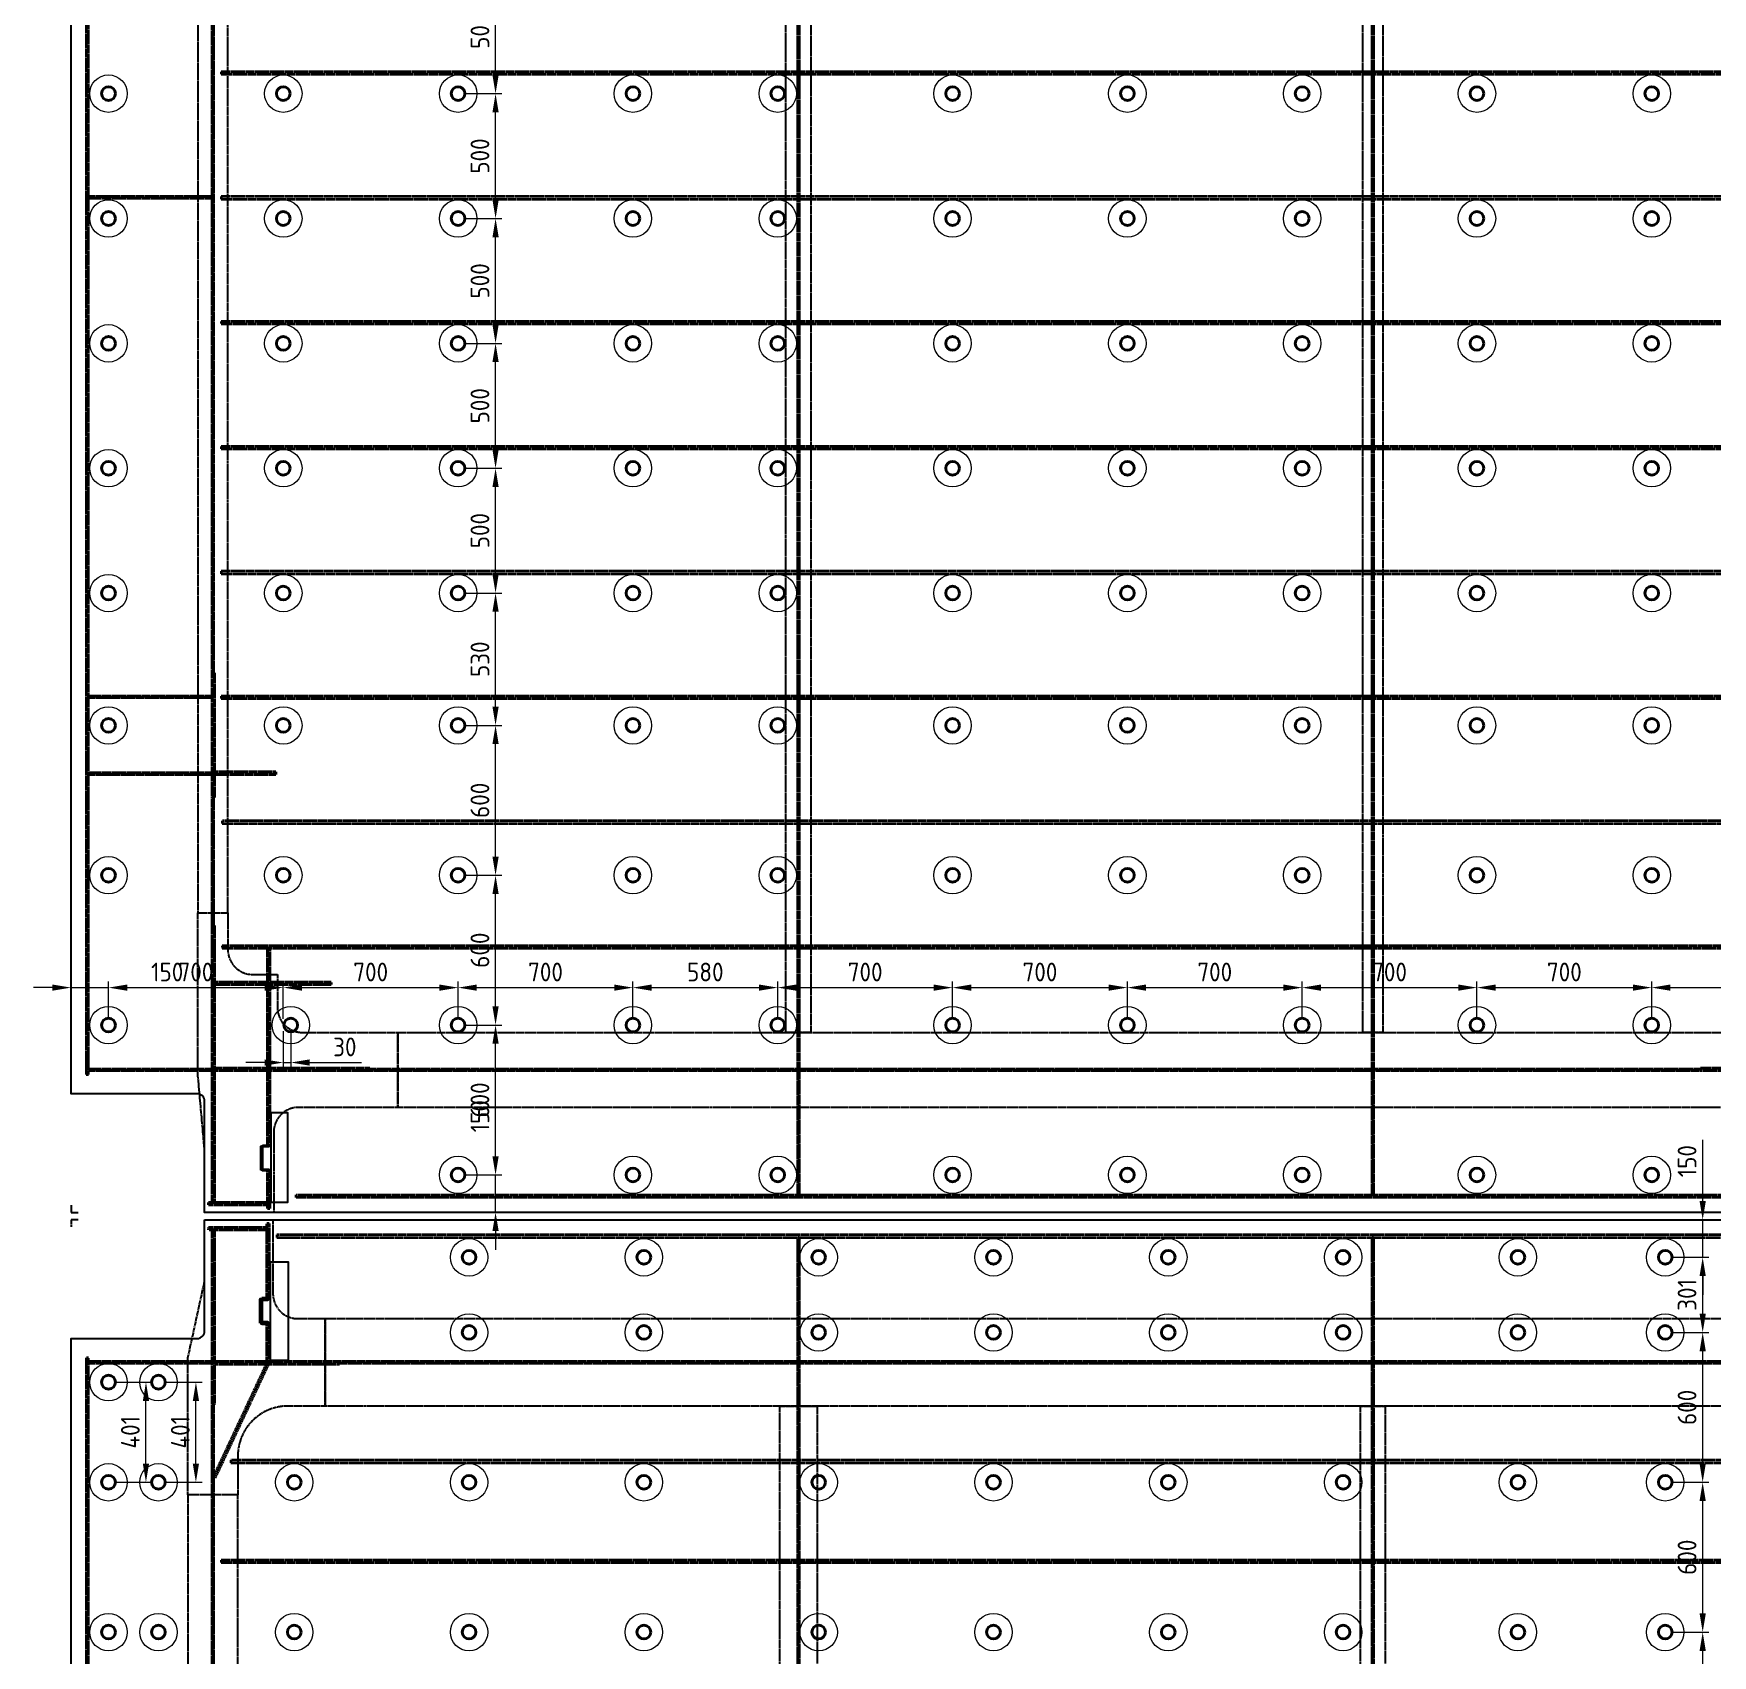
# Model space of a CAD drawing. Header units: millimetres. Extents: x -15442 to 12548, y -1071 to 35649.
# Drawn here: x -15442 to -8719, y 22660 to 29155 of the extents above; entities that cross this region are included whole.
import ezdxf

# ---------------------------------------------------------------- set-up
doc = ezdxf.new("R2010")
doc.units = ezdxf.units.MM
for name, pattern in [('AM_ISO02W050', [7.5, 6, -1.5]), ('AM_ISO08W050', [18, 12, -1.5, 3, -1.5]), ('AM_ISO09W050', [22.5, 12, -1.5, 3, -1.5, 3, -1.5])]:
    doc.linetypes.add(name, pattern=pattern)
for name, color, linetype, lineweight in [('Mechanical-AM_0', 7, 'Continuous', 40), ('Mechanical-AM_11', 3, 'AM_ISO09W050', 25), ('Mechanical-AM_3', 6, 'AM_ISO02W050', 35), ('Mechanical-AM_7', 4, 'AM_ISO08W050', 25), ('Mechanical-AM_9', 253, 'Continuous', 0)]:
    doc.layers.add(name, color=color, linetype=linetype, lineweight=lineweight)
doc.styles.get("Standard").update_dxf_attribs({"font": 'ISOCP.SHX'})
doc.dimstyles.new('AM_ISO', dxfattribs={"dimtxt": 3, "dimasz": 3, "dimexe": 1, "dimexo": 1, "dimgap": 1, "dimtad": 1, "dimdec": 0, "dimdsep": 46, "dimtxsty": 'Standard', "dimcen": 0, "dimclrd": 256, "dimclre": 256, "dimclrt": 2, "dimadec": 0, "dimazin": 2, "dimtp": 0.1, "dimtm": 0.1, "dimtfac": 0.71, "dimtdec": 0, "dimtmove": 0, "dimatfit": 3, "dimfxl": 1, "dimtzin": 0, "dimlwd": -1, "dimlwe": -1, "dimarcsym": 1})

# ---------------------------------------------------------------- blocks, each defined once
blk = doc.blocks.new('cover in closed box DN90xSCH40')
for points in [[(30, 51), (5, 51), (5, 45), (30, 45)], [(36, -48), (36, 48), (30, 48), (30, -48)], [(30, -45), (5, -45), (5, -51), (30, -51)]]:
    blk.add_lwpolyline(points, close=True)
for points in [[(5, 51), (2, 51), (5, 48)], [(30, 48), (30, 51), (33, 48)], [(5, -51), (5, -48), (2, -51)], [(30, -48), (30, -51), (33, -48)]]:
    blk.add_solid(points)
blk = doc.blocks.new('*D1831')
at = {"layer": 'Defpoints', "color": 0, "transparency": 16777216}
for p in [(-15142.1, 25334.2), (-15292.1, 25184.2), (-15142.1, 25184.2)]:
    blk.add_point(p, dxfattribs=at)
at = {"layer": 'Mechanical-AM_9', "transparency": 16777216}
for p, q in [((-15292.1, 25209.2), (-15292.1, 25359.2)), ((-15142.1, 25209.2), (-15142.1, 25359.2)), ((-15367.1, 25334.2), (-15442.1, 25334.2)), ((-15292.1, 25334.2), (-15142.1, 25334.2)), ((-15067.1, 25334.2), (-14822.1, 25334.2))]:
    blk.add_line(p, q, dxfattribs=at)
for points in [[(-15367.1, 25346.7), (-15367.1, 25321.7), (-15292.1, 25334.2)], [(-15067.1, 25346.7), (-15067.1, 25321.7), (-15142.1, 25334.2)]]:
    blk.add_solid(points, dxfattribs=at)
at = {"layer": 'Mechanical-AM_9', "color": 2, "transparency": 16777216, "insert": (-14907.1, 25396.7), "char_height": 75, "attachment_point": 5}
blk.add_mtext('150', dxfattribs=at)
blk = doc.blocks.new('*D1832')
at = {"layer": 'Defpoints', "color": 0, "transparency": 16777216}
for p in [(-14442.1, 25334.2), (-15142.1, 25184.2), (-14442.1, 25184.2)]:
    blk.add_point(p, dxfattribs=at)
at = {"layer": 'Mechanical-AM_9', "transparency": 16777216}
for p, q in [((-15142.1, 25209.2), (-15142.1, 25359.2)), ((-14442.1, 25209.2), (-14442.1, 25359.2)), ((-15067.1, 25334.2), (-14517.1, 25334.2))]:
    blk.add_line(p, q, dxfattribs=at)
for points in [[(-15067.1, 25346.7), (-15067.1, 25321.7), (-15142.1, 25334.2)], [(-14517.1, 25346.7), (-14517.1, 25321.7), (-14442.1, 25334.2)]]:
    blk.add_solid(points, dxfattribs=at)
at = {"layer": 'Mechanical-AM_9', "color": 2, "transparency": 16777216, "insert": (-14792.1, 25396.7), "char_height": 75, "attachment_point": 5}
blk.add_mtext('700', dxfattribs=at)
blk = doc.blocks.new('*D1833')
at = {"layer": 'Defpoints', "color": 0, "transparency": 16777216}
for p in [(-13742.1, 25334.2), (-14442.1, 25184.2), (-13742.1, 25184.2)]:
    blk.add_point(p, dxfattribs=at)
at = {"layer": 'Mechanical-AM_9', "transparency": 16777216}
for p, q in [((-14442.1, 25209.2), (-14442.1, 25359.2)), ((-13742.1, 25209.2), (-13742.1, 25359.2)), ((-14367.1, 25334.2), (-13817.1, 25334.2))]:
    blk.add_line(p, q, dxfattribs=at)
for points in [[(-14367.1, 25346.7), (-14367.1, 25321.7), (-14442.1, 25334.2)], [(-13817.1, 25346.7), (-13817.1, 25321.7), (-13742.1, 25334.2)]]:
    blk.add_solid(points, dxfattribs=at)
at = {"layer": 'Mechanical-AM_9', "color": 2, "transparency": 16777216, "insert": (-14092.1, 25396.7), "char_height": 75, "attachment_point": 5}
blk.add_mtext('700', dxfattribs=at)
blk = doc.blocks.new('*D1834')
at = {"layer": 'Defpoints', "color": 0, "transparency": 16777216}
for p in [(-13042.1, 25334.2), (-13742.1, 25184.2), (-13042.1, 25184.2)]:
    blk.add_point(p, dxfattribs=at)
at = {"layer": 'Mechanical-AM_9', "transparency": 16777216}
for p, q in [((-13742.1, 25209.2), (-13742.1, 25359.2)), ((-13042.1, 25209.2), (-13042.1, 25359.2)), ((-13667.1, 25334.2), (-13117.1, 25334.2))]:
    blk.add_line(p, q, dxfattribs=at)
for points in [[(-13667.1, 25346.7), (-13667.1, 25321.7), (-13742.1, 25334.2)], [(-13117.1, 25346.7), (-13117.1, 25321.7), (-13042.1, 25334.2)]]:
    blk.add_solid(points, dxfattribs=at)
at = {"layer": 'Mechanical-AM_9', "color": 2, "transparency": 16777216, "insert": (-13392.1, 25396.7), "char_height": 75, "attachment_point": 5}
blk.add_mtext('700', dxfattribs=at)
blk = doc.blocks.new('*D1835')
at = {"layer": 'Defpoints', "color": 0, "transparency": 16777216}
for p in [(-12462.1, 25334.2), (-13042.1, 25184.2), (-12462.1, 25184.2)]:
    blk.add_point(p, dxfattribs=at)
at = {"layer": 'Mechanical-AM_9', "transparency": 16777216}
for p, q in [((-13042.1, 25209.2), (-13042.1, 25359.2)), ((-12462.1, 25209.2), (-12462.1, 25359.2)), ((-12967.1, 25334.2), (-12537.1, 25334.2))]:
    blk.add_line(p, q, dxfattribs=at)
for points in [[(-12967.1, 25346.7), (-12967.1, 25321.7), (-13042.1, 25334.2)], [(-12537.1, 25346.7), (-12537.1, 25321.7), (-12462.1, 25334.2)]]:
    blk.add_solid(points, dxfattribs=at)
at = {"layer": 'Mechanical-AM_9', "color": 2, "transparency": 16777216, "insert": (-12752.1, 25396.7), "char_height": 75, "attachment_point": 5}
blk.add_mtext('580', dxfattribs=at)
blk = doc.blocks.new('*D1836')
at = {"layer": 'Defpoints', "color": 0, "transparency": 16777216}
for p in [(-11762.1, 25334.2), (-12462.1, 25184.2), (-11762.1, 25184.2)]:
    blk.add_point(p, dxfattribs=at)
at = {"layer": 'Mechanical-AM_9', "transparency": 16777216}
for p, q in [((-12462.1, 25209.2), (-12462.1, 25359.2)), ((-11762.1, 25209.2), (-11762.1, 25359.2)), ((-12387.1, 25334.2), (-11837.1, 25334.2))]:
    blk.add_line(p, q, dxfattribs=at)
for points in [[(-12387.1, 25346.7), (-12387.1, 25321.7), (-12462.1, 25334.2)], [(-11837.1, 25346.7), (-11837.1, 25321.7), (-11762.1, 25334.2)]]:
    blk.add_solid(points, dxfattribs=at)
at = {"layer": 'Mechanical-AM_9', "color": 2, "transparency": 16777216, "insert": (-12112.1, 25396.7), "char_height": 75, "attachment_point": 5}
blk.add_mtext('700', dxfattribs=at)
blk = doc.blocks.new('*D1837')
at = {"layer": 'Defpoints', "color": 0, "transparency": 16777216}
for p in [(-11062.1, 25334.2), (-11762.1, 25184.2), (-11062.1, 25184.2)]:
    blk.add_point(p, dxfattribs=at)
at = {"layer": 'Mechanical-AM_9', "transparency": 16777216}
for p, q in [((-11762.1, 25209.2), (-11762.1, 25359.2)), ((-11062.1, 25209.2), (-11062.1, 25359.2)), ((-11687.1, 25334.2), (-11137.1, 25334.2))]:
    blk.add_line(p, q, dxfattribs=at)
for points in [[(-11687.1, 25346.7), (-11687.1, 25321.7), (-11762.1, 25334.2)], [(-11137.1, 25346.7), (-11137.1, 25321.7), (-11062.1, 25334.2)]]:
    blk.add_solid(points, dxfattribs=at)
at = {"layer": 'Mechanical-AM_9', "color": 2, "transparency": 16777216, "insert": (-11412.1, 25396.7), "char_height": 75, "attachment_point": 5}
blk.add_mtext('700', dxfattribs=at)
blk = doc.blocks.new('*D1838')
at = {"layer": 'Defpoints', "color": 0, "transparency": 16777216}
for p in [(-10362.1, 25334.2), (-11062.1, 25184.2), (-10362.1, 25184.2)]:
    blk.add_point(p, dxfattribs=at)
at = {"layer": 'Mechanical-AM_9', "transparency": 16777216}
for p, q in [((-11062.1, 25209.2), (-11062.1, 25359.2)), ((-10362.1, 25209.2), (-10362.1, 25359.2)), ((-10987.1, 25334.2), (-10437.1, 25334.2))]:
    blk.add_line(p, q, dxfattribs=at)
for points in [[(-10987.1, 25346.7), (-10987.1, 25321.7), (-11062.1, 25334.2)], [(-10437.1, 25346.7), (-10437.1, 25321.7), (-10362.1, 25334.2)]]:
    blk.add_solid(points, dxfattribs=at)
at = {"layer": 'Mechanical-AM_9', "color": 2, "transparency": 16777216, "insert": (-10712.1, 25396.7), "char_height": 75, "attachment_point": 5}
blk.add_mtext('700', dxfattribs=at)
blk = doc.blocks.new('*D1839')
at = {"layer": 'Defpoints', "color": 0, "transparency": 16777216}
for p in [(-9662.1, 25334.2), (-10362.1, 25184.2), (-9662.1, 25184.2)]:
    blk.add_point(p, dxfattribs=at)
at = {"layer": 'Mechanical-AM_9', "transparency": 16777216}
for p, q in [((-10362.1, 25209.2), (-10362.1, 25359.2)), ((-9662.1, 25209.2), (-9662.1, 25359.2)), ((-10287.1, 25334.2), (-9737.1, 25334.2))]:
    blk.add_line(p, q, dxfattribs=at)
for points in [[(-10287.1, 25346.7), (-10287.1, 25321.7), (-10362.1, 25334.2)], [(-9737.1, 25346.7), (-9737.1, 25321.7), (-9662.1, 25334.2)]]:
    blk.add_solid(points, dxfattribs=at)
at = {"layer": 'Mechanical-AM_9', "color": 2, "transparency": 16777216, "insert": (-10012.1, 25396.7), "char_height": 75, "attachment_point": 5}
blk.add_mtext('700', dxfattribs=at)
blk = doc.blocks.new('*D1840')
at = {"layer": 'Defpoints', "color": 0, "transparency": 16777216}
for p in [(-8962.1, 25334.2), (-9662.1, 25184.2), (-8962.1, 25184.2)]:
    blk.add_point(p, dxfattribs=at)
at = {"layer": 'Mechanical-AM_9', "transparency": 16777216}
for p, q in [((-9662.1, 25209.2), (-9662.1, 25359.2)), ((-8962.1, 25209.2), (-8962.1, 25359.2)), ((-9587.1, 25334.2), (-9037.1, 25334.2))]:
    blk.add_line(p, q, dxfattribs=at)
for points in [[(-9587.1, 25346.7), (-9587.1, 25321.7), (-9662.1, 25334.2)], [(-9037.1, 25346.7), (-9037.1, 25321.7), (-8962.1, 25334.2)]]:
    blk.add_solid(points, dxfattribs=at)
at = {"layer": 'Mechanical-AM_9', "color": 2, "transparency": 16777216, "insert": (-9312.1, 25396.7), "char_height": 75, "attachment_point": 5}
blk.add_mtext('700', dxfattribs=at)
blk = doc.blocks.new('*D1841')
at = {"layer": 'Defpoints', "color": 0, "transparency": 16777216}
for p in [(-8262.1, 25334.2), (-8962.1, 25184.2), (-8262.1, 25184.2)]:
    blk.add_point(p, dxfattribs=at)
at = {"layer": 'Mechanical-AM_9', "transparency": 16777216}
for p, q in [((-8962.1, 25209.2), (-8962.1, 25359.2)), ((-8262.1, 25209.2), (-8262.1, 25359.2)), ((-8887.1, 25334.2), (-8337.1, 25334.2))]:
    blk.add_line(p, q, dxfattribs=at)
for points in [[(-8887.1, 25346.7), (-8887.1, 25321.7), (-8962.1, 25334.2)], [(-8337.1, 25346.7), (-8337.1, 25321.7), (-8262.1, 25334.2)]]:
    blk.add_solid(points, dxfattribs=at)
at = {"layer": 'Mechanical-AM_9', "color": 2, "transparency": 16777216, "insert": (-8612.1, 25396.7), "char_height": 75, "attachment_point": 5}
blk.add_mtext('700', dxfattribs=at)
blk = doc.blocks.new('*D1852')
at = {"layer": 'Defpoints', "color": 0, "transparency": 16777216}
for p in [(-13742.1, 24584.2), (-13592.1, 24584.2), (-13742.1, 24434.2)]:
    blk.add_point(p, dxfattribs=at)
at = {"layer": 'Mechanical-AM_9', "transparency": 16777216}
for p, q in [((-13592.1, 24659.2), (-13592.1, 24904.3)), ((-13717.1, 24584.2), (-13567.1, 24584.2)), ((-13592.1, 24434.2), (-13592.1, 24584.2)), ((-13717.1, 24434.2), (-13567.1, 24434.2)), ((-13592.1, 24359.2), (-13592.1, 24284.2))]:
    blk.add_line(p, q, dxfattribs=at)
for points in [[(-13604.6, 24659.2), (-13579.6, 24659.2), (-13592.1, 24584.2)], [(-13604.6, 24359.2), (-13579.6, 24359.2), (-13592.1, 24434.2)]]:
    blk.add_solid(points, dxfattribs=at)
at = {"layer": 'Mechanical-AM_9', "color": 2, "transparency": 16777216, "insert": (-13654.6, 24819.3), "char_height": 75, "attachment_point": 5, "rotation": 90}
blk.add_mtext('150', dxfattribs=at)
blk = doc.blocks.new('*D1853')
at = {"layer": 'Defpoints', "color": 0, "transparency": 16777216}
for p in [(-13742.1, 25184.2), (-13592.1, 25184.2), (-13742.1, 24584.2)]:
    blk.add_point(p, dxfattribs=at)
at = {"layer": 'Mechanical-AM_9', "transparency": 16777216}
for p, q in [((-13717.1, 25184.2), (-13567.1, 25184.2)), ((-13592.1, 24659.2), (-13592.1, 25109.2)), ((-13717.1, 24584.2), (-13567.1, 24584.2))]:
    blk.add_line(p, q, dxfattribs=at)
for points in [[(-13604.6, 25109.2), (-13579.6, 25109.2), (-13592.1, 25184.2)], [(-13604.6, 24659.2), (-13579.6, 24659.2), (-13592.1, 24584.2)]]:
    blk.add_solid(points, dxfattribs=at)
at = {"layer": 'Mechanical-AM_9', "color": 2, "transparency": 16777216, "insert": (-13654.6, 24884.2), "char_height": 75, "attachment_point": 5, "rotation": 90}
blk.add_mtext('600', dxfattribs=at)
blk = doc.blocks.new('*D1854')
at = {"layer": 'Defpoints', "color": 0, "transparency": 16777216}
for p in [(-13742.1, 25784.2), (-13592.1, 25784.2), (-13742.1, 25184.2)]:
    blk.add_point(p, dxfattribs=at)
at = {"layer": 'Mechanical-AM_9', "transparency": 16777216}
for p, q in [((-13717.1, 25784.2), (-13567.1, 25784.2)), ((-13592.1, 25259.2), (-13592.1, 25709.2)), ((-13717.1, 25184.2), (-13567.1, 25184.2))]:
    blk.add_line(p, q, dxfattribs=at)
for points in [[(-13604.6, 25709.2), (-13579.6, 25709.2), (-13592.1, 25784.2)], [(-13604.6, 25259.2), (-13579.6, 25259.2), (-13592.1, 25184.2)]]:
    blk.add_solid(points, dxfattribs=at)
at = {"layer": 'Mechanical-AM_9', "color": 2, "transparency": 16777216, "insert": (-13654.6, 25484.2), "char_height": 75, "attachment_point": 5, "rotation": 90}
blk.add_mtext('600', dxfattribs=at)
blk = doc.blocks.new('*D1855')
at = {"layer": 'Defpoints', "color": 0, "transparency": 16777216}
for p in [(-13742.1, 26384.2), (-13592.1, 26384.2), (-13742.1, 25784.2)]:
    blk.add_point(p, dxfattribs=at)
at = {"layer": 'Mechanical-AM_9', "transparency": 16777216}
for p, q in [((-13717.1, 26384.2), (-13567.1, 26384.2)), ((-13592.1, 25859.2), (-13592.1, 26309.2)), ((-13717.1, 25784.2), (-13567.1, 25784.2))]:
    blk.add_line(p, q, dxfattribs=at)
for points in [[(-13604.6, 26309.2), (-13579.6, 26309.2), (-13592.1, 26384.2)], [(-13604.6, 25859.2), (-13579.6, 25859.2), (-13592.1, 25784.2)]]:
    blk.add_solid(points, dxfattribs=at)
at = {"layer": 'Mechanical-AM_9', "color": 2, "transparency": 16777216, "insert": (-13654.6, 26084.2), "char_height": 75, "attachment_point": 5, "rotation": 90}
blk.add_mtext('600', dxfattribs=at)
blk = doc.blocks.new('*D1856')
at = {"layer": 'Defpoints', "color": 0, "transparency": 16777216}
for p in [(-13742.1, 26914.2), (-13592.1, 26914.2), (-13742.1, 26384.2)]:
    blk.add_point(p, dxfattribs=at)
at = {"layer": 'Mechanical-AM_9', "transparency": 16777216}
for p, q in [((-13717.1, 26914.2), (-13567.1, 26914.2)), ((-13592.1, 26459.2), (-13592.1, 26839.2)), ((-13717.1, 26384.2), (-13567.1, 26384.2))]:
    blk.add_line(p, q, dxfattribs=at)
for points in [[(-13604.6, 26839.2), (-13579.6, 26839.2), (-13592.1, 26914.2)], [(-13604.6, 26459.2), (-13579.6, 26459.2), (-13592.1, 26384.2)]]:
    blk.add_solid(points, dxfattribs=at)
at = {"layer": 'Mechanical-AM_9', "color": 2, "transparency": 16777216, "insert": (-13654.6, 26649.2), "char_height": 75, "attachment_point": 5, "rotation": 90}
blk.add_mtext('530', dxfattribs=at)
blk = doc.blocks.new('*D1857')
at = {"layer": 'Defpoints', "color": 0, "transparency": 16777216}
for p in [(-13742.1, 27414.2), (-13592.1, 27414.2), (-13742.1, 26914.2)]:
    blk.add_point(p, dxfattribs=at)
at = {"layer": 'Mechanical-AM_9', "transparency": 16777216}
for p, q in [((-13717.1, 27414.2), (-13567.1, 27414.2)), ((-13592.1, 26989.2), (-13592.1, 27339.2)), ((-13717.1, 26914.2), (-13567.1, 26914.2))]:
    blk.add_line(p, q, dxfattribs=at)
for points in [[(-13604.6, 27339.2), (-13579.6, 27339.2), (-13592.1, 27414.2)], [(-13604.6, 26989.2), (-13579.6, 26989.2), (-13592.1, 26914.2)]]:
    blk.add_solid(points, dxfattribs=at)
at = {"layer": 'Mechanical-AM_9', "color": 2, "transparency": 16777216, "insert": (-13654.6, 27164.2), "char_height": 75, "attachment_point": 5, "rotation": 90}
blk.add_mtext('500', dxfattribs=at)
blk = doc.blocks.new('*D1858')
at = {"layer": 'Defpoints', "color": 0, "transparency": 16777216}
for p in [(-13742.1, 27914.2), (-13592.1, 27914.2), (-13742.1, 27414.2)]:
    blk.add_point(p, dxfattribs=at)
at = {"layer": 'Mechanical-AM_9', "transparency": 16777216}
for p, q in [((-13717.1, 27914.2), (-13567.1, 27914.2)), ((-13592.1, 27489.2), (-13592.1, 27839.2)), ((-13717.1, 27414.2), (-13567.1, 27414.2))]:
    blk.add_line(p, q, dxfattribs=at)
for points in [[(-13604.6, 27839.2), (-13579.6, 27839.2), (-13592.1, 27914.2)], [(-13604.6, 27489.2), (-13579.6, 27489.2), (-13592.1, 27414.2)]]:
    blk.add_solid(points, dxfattribs=at)
at = {"layer": 'Mechanical-AM_9', "color": 2, "transparency": 16777216, "insert": (-13654.6, 27664.2), "char_height": 75, "attachment_point": 5, "rotation": 90}
blk.add_mtext('500', dxfattribs=at)
blk = doc.blocks.new('*D1859')
at = {"layer": 'Defpoints', "color": 0, "transparency": 16777216}
for p in [(-13742.1, 28414.2), (-13592.1, 28414.2), (-13742.1, 27914.2)]:
    blk.add_point(p, dxfattribs=at)
at = {"layer": 'Mechanical-AM_9', "transparency": 16777216}
for p, q in [((-13717.1, 28414.2), (-13567.1, 28414.2)), ((-13592.1, 27989.2), (-13592.1, 28339.2)), ((-13717.1, 27914.2), (-13567.1, 27914.2))]:
    blk.add_line(p, q, dxfattribs=at)
for points in [[(-13604.6, 28339.2), (-13579.6, 28339.2), (-13592.1, 28414.2)], [(-13604.6, 27989.2), (-13579.6, 27989.2), (-13592.1, 27914.2)]]:
    blk.add_solid(points, dxfattribs=at)
at = {"layer": 'Mechanical-AM_9', "color": 2, "transparency": 16777216, "insert": (-13654.6, 28164.2), "char_height": 75, "attachment_point": 5, "rotation": 90}
blk.add_mtext('500', dxfattribs=at)
blk = doc.blocks.new('*D1860')
at = {"layer": 'Defpoints', "color": 0, "transparency": 16777216}
for p in [(-13742.1, 28914.2), (-13592.1, 28914.2), (-13742.1, 28414.2)]:
    blk.add_point(p, dxfattribs=at)
at = {"layer": 'Mechanical-AM_9', "transparency": 16777216}
for p, q in [((-13717.1, 28914.2), (-13567.1, 28914.2)), ((-13592.1, 28489.2), (-13592.1, 28839.2)), ((-13717.1, 28414.2), (-13567.1, 28414.2))]:
    blk.add_line(p, q, dxfattribs=at)
for points in [[(-13604.6, 28839.2), (-13579.6, 28839.2), (-13592.1, 28914.2)], [(-13604.6, 28489.2), (-13579.6, 28489.2), (-13592.1, 28414.2)]]:
    blk.add_solid(points, dxfattribs=at)
at = {"layer": 'Mechanical-AM_9', "color": 2, "transparency": 16777216, "insert": (-13654.6, 28664.2), "char_height": 75, "attachment_point": 5, "rotation": 90}
blk.add_mtext('500', dxfattribs=at)
blk = doc.blocks.new('*D1861')
at = {"layer": 'Defpoints', "color": 0, "transparency": 16777216}
for p in [(-13742.1, 29414.2), (-13592.1, 29414.2), (-13742.1, 28914.2)]:
    blk.add_point(p, dxfattribs=at)
at = {"layer": 'Mechanical-AM_9', "transparency": 16777216}
for p, q in [((-13717.1, 29414.2), (-13567.1, 29414.2)), ((-13592.1, 28989.2), (-13592.1, 29339.2)), ((-13717.1, 28914.2), (-13567.1, 28914.2))]:
    blk.add_line(p, q, dxfattribs=at)
for points in [[(-13604.6, 29339.2), (-13579.6, 29339.2), (-13592.1, 29414.2)], [(-13604.6, 28989.2), (-13579.6, 28989.2), (-13592.1, 28914.2)]]:
    blk.add_solid(points, dxfattribs=at)
at = {"layer": 'Mechanical-AM_9', "color": 2, "transparency": 16777216, "insert": (-13654.6, 29164.2), "char_height": 75, "attachment_point": 5, "rotation": 90}
blk.add_mtext('500', dxfattribs=at)
blk = doc.blocks.new('*D1892')
at = {"layer": 'Defpoints', "color": 0, "transparency": 16777216}
for p in [(-14442.1, 25184.2), (-14412.1, 25184.2), (-14412.1, 25034.2)]:
    blk.add_point(p, dxfattribs=at)
at = {"layer": 'Mechanical-AM_9', "transparency": 16777216}
for p, q in [((-14442.1, 25159.2), (-14442.1, 25009.2)), ((-14412.1, 25159.2), (-14412.1, 25009.2)), ((-14517.1, 25034.2), (-14592.1, 25034.2)), ((-14442.1, 25034.2), (-14412.1, 25034.2)), ((-14337.1, 25034.2), (-14129.6, 25034.2))]:
    blk.add_line(p, q, dxfattribs=at)
for points in [[(-14517.1, 25046.7), (-14517.1, 25021.7), (-14442.1, 25034.2)], [(-14337.1, 25046.7), (-14337.1, 25021.7), (-14412.1, 25034.2)]]:
    blk.add_solid(points, dxfattribs=at)
at = {"layer": 'Mechanical-AM_9', "color": 2, "transparency": 16777216, "insert": (-14195.8, 25096.7), "char_height": 75, "attachment_point": 5}
blk.add_mtext('30', dxfattribs=at)
blk = doc.blocks.new('*D1940')
at = {"layer": 'Defpoints', "color": 0, "transparency": 16777216}
for p in [(-8908.2, 22753.3), (-8758.2, 22753.3), (-8908.2, 22153.3)]:
    blk.add_point(p, dxfattribs=at)
at = {"layer": 'Mechanical-AM_9', "transparency": 16777216}
for p, q in [((-8883.2, 22753.3), (-8733.2, 22753.3)), ((-8758.2, 22228.3), (-8758.2, 22678.3)), ((-8883.2, 22153.3), (-8733.2, 22153.3))]:
    blk.add_line(p, q, dxfattribs=at)
for points in [[(-8770.7, 22678.3), (-8745.7, 22678.3), (-8758.2, 22753.3)], [(-8770.7, 22228.3), (-8745.7, 22228.3), (-8758.2, 22153.3)]]:
    blk.add_solid(points, dxfattribs=at)
at = {"layer": 'Mechanical-AM_9', "color": 2, "transparency": 16777216, "insert": (-8820.7, 22453.3), "char_height": 75, "attachment_point": 5, "rotation": 90}
blk.add_mtext('600', dxfattribs=at)
blk = doc.blocks.new('*D1941')
at = {"layer": 'Defpoints', "color": 0, "transparency": 16777216}
for p in [(-8908.2, 23353.3), (-8758.2, 23353.3), (-8908.2, 22753.3)]:
    blk.add_point(p, dxfattribs=at)
at = {"layer": 'Mechanical-AM_9', "transparency": 16777216}
for p, q in [((-8883.2, 23353.3), (-8733.2, 23353.3)), ((-8758.2, 22828.3), (-8758.2, 23278.3)), ((-8883.2, 22753.3), (-8733.2, 22753.3))]:
    blk.add_line(p, q, dxfattribs=at)
for points in [[(-8770.7, 23278.3), (-8745.7, 23278.3), (-8758.2, 23353.3)], [(-8770.7, 22828.3), (-8745.7, 22828.3), (-8758.2, 22753.3)]]:
    blk.add_solid(points, dxfattribs=at)
at = {"layer": 'Mechanical-AM_9', "color": 2, "transparency": 16777216, "insert": (-8820.7, 23053.3), "char_height": 75, "attachment_point": 5, "rotation": 90}
blk.add_mtext('600', dxfattribs=at)
blk = doc.blocks.new('*D1942')
at = {"layer": 'Defpoints', "color": 0, "transparency": 16777216}
for p in [(-8908.2, 23953.3), (-8758.2, 23953.3), (-8908.2, 23353.3)]:
    blk.add_point(p, dxfattribs=at)
at = {"layer": 'Mechanical-AM_9', "transparency": 16777216}
for p, q in [((-8883.2, 23953.3), (-8733.2, 23953.3)), ((-8758.2, 23428.3), (-8758.2, 23878.3)), ((-8883.2, 23353.3), (-8733.2, 23353.3))]:
    blk.add_line(p, q, dxfattribs=at)
for points in [[(-8770.7, 23878.3), (-8745.7, 23878.3), (-8758.2, 23953.3)], [(-8770.7, 23428.3), (-8745.7, 23428.3), (-8758.2, 23353.3)]]:
    blk.add_solid(points, dxfattribs=at)
at = {"layer": 'Mechanical-AM_9', "color": 2, "transparency": 16777216, "insert": (-8820.7, 23653.3), "char_height": 75, "attachment_point": 5, "rotation": 90}
blk.add_mtext('600', dxfattribs=at)
blk = doc.blocks.new('*D1943')
at = {"layer": 'Defpoints', "color": 0, "transparency": 16777216}
for p in [(-8908.2, 24254.2), (-8758.2, 24254.2), (-8908.2, 23953.3)]:
    blk.add_point(p, dxfattribs=at)
at = {"layer": 'Mechanical-AM_9', "transparency": 16777216}
for p, q in [((-8883.2, 24254.2), (-8733.2, 24254.2)), ((-8758.2, 24028.3), (-8758.2, 24179.2)), ((-8883.2, 23953.3), (-8733.2, 23953.3))]:
    blk.add_line(p, q, dxfattribs=at)
for points in [[(-8770.7, 24179.2), (-8745.7, 24179.2), (-8758.2, 24254.2)], [(-8770.7, 24028.3), (-8745.7, 24028.3), (-8758.2, 23953.3)]]:
    blk.add_solid(points, dxfattribs=at)
at = {"layer": 'Mechanical-AM_9', "color": 2, "transparency": 16777216, "insert": (-8820.7, 24103.8), "char_height": 75, "attachment_point": 5, "rotation": 90}
blk.add_mtext('301', dxfattribs=at)
blk = doc.blocks.new('*D1944')
at = {"layer": 'Defpoints', "color": 0, "transparency": 16777216}
for p in [(-8908.2, 24404.2), (-8758.2, 24404.2), (-8908.2, 24254.2)]:
    blk.add_point(p, dxfattribs=at)
at = {"layer": 'Mechanical-AM_9', "transparency": 16777216}
for p, q in [((-8758.2, 24479.2), (-8758.2, 24724.3)), ((-8883.2, 24404.2), (-8733.2, 24404.2)), ((-8758.2, 24254.2), (-8758.2, 24404.2)), ((-8883.2, 24254.2), (-8733.2, 24254.2)), ((-8758.2, 24179.2), (-8758.2, 24104.2))]:
    blk.add_line(p, q, dxfattribs=at)
for points in [[(-8770.7, 24479.2), (-8745.7, 24479.2), (-8758.2, 24404.2)], [(-8770.7, 24179.2), (-8745.7, 24179.2), (-8758.2, 24254.2)]]:
    blk.add_solid(points, dxfattribs=at)
at = {"layer": 'Mechanical-AM_9', "color": 2, "transparency": 16777216, "insert": (-8820.7, 24639.3), "char_height": 75, "attachment_point": 5, "rotation": 90}
blk.add_mtext('150', dxfattribs=at)
blk = doc.blocks.new('*D1950')
at = {"layer": 'Defpoints', "color": 0, "transparency": 16777216}
for p in [(-15142.1, 23754.2), (-14992.1, 23754.2), (-15142.1, 23353.3)]:
    blk.add_point(p, dxfattribs=at)
at = {"layer": 'Mechanical-AM_9', "transparency": 16777216}
for p, q in [((-15117.1, 23754.2), (-14967.1, 23754.2)), ((-14992.1, 23428.3), (-14992.1, 23679.2)), ((-15117.1, 23353.3), (-14967.1, 23353.3))]:
    blk.add_line(p, q, dxfattribs=at)
for points in [[(-15004.6, 23679.2), (-14979.6, 23679.2), (-14992.1, 23754.2)], [(-15004.6, 23428.3), (-14979.6, 23428.3), (-14992.1, 23353.3)]]:
    blk.add_solid(points, dxfattribs=at)
at = {"layer": 'Mechanical-AM_9', "color": 2, "transparency": 16777216, "insert": (-15054.6, 23553.8), "char_height": 75, "attachment_point": 5, "rotation": 90}
blk.add_mtext('401', dxfattribs=at)
blk = doc.blocks.new('*D1952')
at = {"layer": 'Defpoints', "color": 0, "transparency": 16777216}
for p in [(-14942.1, 23754.2), (-14792.1, 23754.2), (-14942.1, 23353.3)]:
    blk.add_point(p, dxfattribs=at)
at = {"layer": 'Mechanical-AM_9', "transparency": 16777216}
for p, q in [((-14917.1, 23754.2), (-14767.1, 23754.2)), ((-14792.1, 23428.3), (-14792.1, 23679.2)), ((-14917.1, 23353.3), (-14767.1, 23353.3))]:
    blk.add_line(p, q, dxfattribs=at)
for points in [[(-14804.6, 23679.2), (-14779.6, 23679.2), (-14792.1, 23754.2)], [(-14804.6, 23428.3), (-14779.6, 23428.3), (-14792.1, 23353.3)]]:
    blk.add_solid(points, dxfattribs=at)
at = {"layer": 'Mechanical-AM_9', "color": 2, "transparency": 16777216, "insert": (-14854.6, 23553.8), "char_height": 75, "attachment_point": 5, "rotation": 90}
blk.add_mtext('401', dxfattribs=at)
blk = doc.blocks.new('PNL_01_2_1_L.H_3', base_point=(-15292.1, 24434.2))
for centre in [(-15142.1, 28914.2), (-14442.1, 28914.2), (-13742.1, 28914.2), (-13042.1, 28914.2), (-12462.1, 28914.2), (-11762.1, 28914.2), (-11062.1, 28914.2), (-10362.1, 28914.2), (-9662.1, 28914.2), (-8962.1, 28914.2), (-15142.1, 28414.2), (-14442.1, 28414.2), (-13742.1, 28414.2), (-13042.1, 28414.2), (-12462.1, 28414.2), (-11762.1, 28414.2), (-11062.1, 28414.2), (-10362.1, 28414.2), (-9662.1, 28414.2), (-8962.1, 28414.2), (-15142.1, 27914.2), (-14442.1, 27914.2), (-13742.1, 27914.2), (-13042.1, 27914.2), (-12462.1, 27914.2), (-11762.1, 27914.2), (-11062.1, 27914.2), (-10362.1, 27914.2), (-9662.1, 27914.2), (-8962.1, 27914.2), (-15142.1, 27414.2), (-14442.1, 27414.2), (-13742.1, 27414.2), (-13042.1, 27414.2), (-12462.1, 27414.2), (-11762.1, 27414.2), (-11062.1, 27414.2), (-10362.1, 27414.2), (-9662.1, 27414.2), (-8962.1, 27414.2), (-15142.1, 26914.2), (-14442.1, 26914.2), (-13742.1, 26914.2), (-13042.1, 26914.2), (-12462.1, 26914.2), (-11762.1, 26914.2), (-11062.1, 26914.2), (-10362.1, 26914.2), (-9662.1, 26914.2), (-8962.1, 26914.2), (-15142.1, 26384.2), (-14442.1, 26384.2), (-13742.1, 26384.2), (-13042.1, 26384.2), (-12462.1, 26384.2), (-11762.1, 26384.2), (-11062.1, 26384.2), (-10362.1, 26384.2), (-9662.1, 26384.2), (-8962.1, 26384.2), (-15142.1, 25784.2), (-14442.1, 25784.2), (-13742.1, 25784.2), (-13042.1, 25784.2), (-12462.1, 25784.2), (-11762.1, 25784.2), (-11062.1, 25784.2), (-10362.1, 25784.2), (-9662.1, 25784.2), (-8962.1, 25784.2), (-15142.1, 25184.2), (-14412.1, 25184.2), (-13742.1, 25184.2), (-13042.1, 25184.2), (-12462.1, 25184.2), (-11762.1, 25184.2), (-11062.1, 25184.2), (-10362.1, 25184.2), (-9662.1, 25184.2), (-8962.1, 25184.2), (-13742.1, 24584.2), (-13042.1, 24584.2), (-12462.1, 24584.2), (-11762.1, 24584.2), (-11062.1, 24584.2), (-10362.1, 24584.2), (-9662.1, 24584.2), (-8962.1, 24584.2)]:
    blk.add_circle(centre, 27.5)
at = {"layer": 'Mechanical-AM_9'}
for centre in [(-15142.1, 28914.2), (-14442.1, 28914.2), (-13742.1, 28914.2), (-13042.1, 28914.2), (-12462.1, 28914.2), (-11762.1, 28914.2), (-11062.1, 28914.2), (-10362.1, 28914.2), (-9662.1, 28914.2), (-8962.1, 28914.2), (-15142.1, 28414.2), (-14442.1, 28414.2), (-13742.1, 28414.2), (-13042.1, 28414.2), (-12462.1, 28414.2), (-11762.1, 28414.2), (-11062.1, 28414.2), (-10362.1, 28414.2), (-9662.1, 28414.2), (-8962.1, 28414.2), (-15142.1, 27914.2), (-14442.1, 27914.2), (-13742.1, 27914.2), (-13042.1, 27914.2), (-12462.1, 27914.2), (-11762.1, 27914.2), (-11062.1, 27914.2), (-10362.1, 27914.2), (-9662.1, 27914.2), (-8962.1, 27914.2), (-15142.1, 27414.2), (-14442.1, 27414.2), (-13742.1, 27414.2), (-13042.1, 27414.2), (-12462.1, 27414.2), (-11762.1, 27414.2), (-11062.1, 27414.2), (-10362.1, 27414.2), (-9662.1, 27414.2), (-8962.1, 27414.2), (-15142.1, 26914.2), (-14442.1, 26914.2), (-13742.1, 26914.2), (-13042.1, 26914.2), (-12462.1, 26914.2), (-11762.1, 26914.2), (-11062.1, 26914.2), (-10362.1, 26914.2), (-9662.1, 26914.2), (-8962.1, 26914.2), (-15142.1, 26384.2), (-14442.1, 26384.2), (-13742.1, 26384.2), (-13042.1, 26384.2), (-12462.1, 26384.2), (-11762.1, 26384.2), (-11062.1, 26384.2), (-10362.1, 26384.2), (-9662.1, 26384.2), (-8962.1, 26384.2), (-15142.1, 25784.2), (-14442.1, 25784.2), (-13742.1, 25784.2), (-13042.1, 25784.2), (-12462.1, 25784.2), (-11762.1, 25784.2), (-11062.1, 25784.2), (-10362.1, 25784.2), (-9662.1, 25784.2), (-8962.1, 25784.2), (-15142.1, 25184.2), (-14412.1, 25184.2), (-13742.1, 25184.2), (-13042.1, 25184.2), (-12462.1, 25184.2), (-11762.1, 25184.2), (-11062.1, 25184.2), (-10362.1, 25184.2), (-9662.1, 25184.2), (-8962.1, 25184.2), (-13742.1, 24584.2), (-13042.1, 24584.2), (-12462.1, 24584.2), (-11762.1, 24584.2), (-11062.1, 24584.2), (-10362.1, 24584.2), (-9662.1, 24584.2), (-8962.1, 24584.2)]:
    blk.add_circle(centre, 75, dxfattribs=at)
for p1, p2, distance, picture, middle in [((-13742.1, 28914.2), (-13742.1, 29414.2), -150, '*D1861', (-13654.6, 29164.2)), ((-13742.1, 28414.2), (-13742.1, 28914.2), -150, '*D1860', (-13654.6, 28664.2)), ((-13742.1, 27914.2), (-13742.1, 28414.2), -150, '*D1859', (-13654.6, 28164.2)), ((-13742.1, 27414.2), (-13742.1, 27914.2), -150, '*D1858', (-13654.6, 27664.2)), ((-13742.1, 26914.2), (-13742.1, 27414.2), -150, '*D1857', (-13654.6, 27164.2)), ((-13742.1, 26384.2), (-13742.1, 26914.2), -150, '*D1856', (-13654.6, 26649.2)), ((-13742.1, 25784.2), (-13742.1, 26384.2), -150, '*D1855', (-13654.6, 26084.2)), ((-13742.1, 25184.2), (-13742.1, 25784.2), -150, '*D1854', (-13654.6, 25484.2)), ((-15292.1, 25184.2), (-15142.1, 25184.2), 150, '*D1831', (-14907.1, 25396.7)), ((-15142.1, 25184.2), (-14442.1, 25184.2), 150, '*D1832', (-14792.1, 25396.7)), ((-14442.1, 25184.2), (-13742.1, 25184.2), 150, '*D1833', (-14092.1, 25396.7)), ((-13742.1, 25184.2), (-13042.1, 25184.2), 150, '*D1834', (-13392.1, 25396.7)), ((-13042.1, 25184.2), (-12462.1, 25184.2), 150, '*D1835', (-12752.1, 25396.7)), ((-12462.1, 25184.2), (-11762.1, 25184.2), 150, '*D1836', (-12112.1, 25396.7)), ((-11762.1, 25184.2), (-11062.1, 25184.2), 150, '*D1837', (-11412.1, 25396.7)), ((-11062.1, 25184.2), (-10362.1, 25184.2), 150, '*D1838', (-10712.1, 25396.7)), ((-10362.1, 25184.2), (-9662.1, 25184.2), 150, '*D1839', (-10012.1, 25396.7)), ((-9662.1, 25184.2), (-8962.1, 25184.2), 150, '*D1840', (-9312.1, 25396.7)), ((-8962.1, 25184.2), (-8262.1, 25184.2), 150, '*D1841', (-8612.1, 25396.7)), ((-14442.1, 25184.2), (-14412.1, 25184.2), -150, '*D1892', (-14195.8, 25096.7)), ((-13742.1, 24584.2), (-13742.1, 25184.2), -150, '*D1853', (-13654.6, 24884.2)), ((-13742.1, 24434.2), (-13742.1, 24584.2), -150, '*D1852', (-13654.6, 24819.3))]:
    dim = blk.add_aligned_dim(p1=p1, p2=p2, distance=distance, dimstyle='AM_ISO', override={"dimscale": 25}, dxfattribs=at)
    dim.commit()
    dim.dimension.update_dxf_attribs({"geometry": picture, "text_midpoint": middle})
blk = doc.blocks.new('PNL_01_2_2_L.H_3', base_point=(-15292.1, 10174.2))
for centre in [(-13698.2, 24254.2), (-12998.2, 24254.2), (-12298.2, 24254.2), (-11598.2, 24254.2), (-10898.2, 24254.2), (-10198.2, 24254.2), (-9498.2, 24254.2), (-8908.2, 24254.2), (-13698.2, 23953.3), (-12998.2, 23953.3), (-12298.2, 23953.3), (-11598.2, 23953.3), (-10898.2, 23953.3), (-10198.2, 23953.3), (-9498.2, 23953.3), (-8908.2, 23953.3), (-14398.2, 23353.3), (-13698.2, 23353.3), (-12998.2, 23353.3), (-12298.2, 23353.3), (-11598.2, 23353.3), (-10898.2, 23353.3), (-10198.2, 23353.3), (-9498.2, 23353.3), (-8908.2, 23353.3), (-15142.1, 22753.3), (-14942.1, 22753.3), (-14398.2, 22753.3), (-13698.2, 22753.3), (-12998.2, 22753.3), (-12298.2, 22753.3), (-11598.2, 22753.3), (-10898.2, 22753.3), (-10198.2, 22753.3), (-9498.2, 22753.3), (-8908.2, 22753.3)]:
    blk.add_circle(centre, 27.5)
at = {"color": 4}
for centre in [(-15142.1, 23754.2), (-14942.1, 23754.2), (-15142.1, 23353.3), (-14942.1, 23353.3)]:
    blk.add_circle(centre, 27.5, dxfattribs=at)
at = {"layer": 'Mechanical-AM_9'}
for centre in [(-13698.2, 24254.2), (-12998.2, 24254.2), (-12298.2, 24254.2), (-11598.2, 24254.2), (-10898.2, 24254.2), (-10198.2, 24254.2), (-9498.2, 24254.2), (-8908.2, 24254.2), (-13698.2, 23953.3), (-12998.2, 23953.3), (-12298.2, 23953.3), (-11598.2, 23953.3), (-10898.2, 23953.3), (-10198.2, 23953.3), (-9498.2, 23953.3), (-8908.2, 23953.3), (-15142.1, 23754.2), (-14942.1, 23754.2), (-15142.1, 23353.3), (-14942.1, 23353.3), (-14398.2, 23353.3), (-13698.2, 23353.3), (-12998.2, 23353.3), (-12298.2, 23353.3), (-11598.2, 23353.3), (-10898.2, 23353.3), (-10198.2, 23353.3), (-9498.2, 23353.3), (-8908.2, 23353.3), (-15142.1, 22753.3), (-14942.1, 22753.3), (-14398.2, 22753.3), (-13698.2, 22753.3), (-12998.2, 22753.3), (-12298.2, 22753.3), (-11598.2, 22753.3), (-10898.2, 22753.3), (-10198.2, 22753.3), (-9498.2, 22753.3), (-8908.2, 22753.3)]:
    blk.add_circle(centre, 75, dxfattribs=at)
for p1, p2, picture, middle in [((-8908.2, 24254.2), (-8908.2, 24404.2), '*D1944', (-8820.7, 24639.3)), ((-8908.2, 23953.3), (-8908.2, 24254.2), '*D1943', (-8820.7, 24103.8)), ((-8908.2, 23353.3), (-8908.2, 23953.3), '*D1942', (-8820.7, 23653.3)), ((-15142.1, 23353.3), (-15142.1, 23754.2), '*D1950', (-15054.6, 23553.8)), ((-14942.1, 23353.3), (-14942.1, 23754.2), '*D1952', (-14854.6, 23553.8)), ((-8908.2, 22753.3), (-8908.2, 23353.3), '*D1941', (-8820.7, 23053.3)), ((-8908.2, 22153.3), (-8908.2, 22753.3), '*D1940', (-8820.7, 22453.3))]:
    dim = blk.add_aligned_dim(p1=p1, p2=p2, distance=-150, dimstyle='AM_ISO', override={"dimscale": 25}, dxfattribs=at)
    dim.commit()
    dim.dimension.update_dxf_attribs({"geometry": picture, "text_midpoint": middle})

msp = doc.modelspace()

# ---------------------------------------------------------------- linework, layer by layer
msp.add_lwpolyline([(-3107.1, 24434.2), (-14757.1, 24434.2), (-14757.1, 24879.2, 0.414214), (-14787.1, 24909.2), (-15292.1, 24909.2), (-15292.1, 35379.2), (-14918.1, 35379.2, 0.414214), (-14888.1, 35409.2), (-14888.1, 35649.2), (-14631.1, 35649.2, -0.414214), (-14561.1, 35579.2), (-14561.1, 35460.2, 0.414214), (-14531.1, 35430.2), (-12729.1, 35430.2), (-12569.1, 35379.2), (-11928.1, 35379.2), (-11863.1, 35395.2), (-9163.1, 35395.2), (-9098.1, 35379.2), (-8457.1, 35379.2)], format="xyb")
for points in [[(-14490.6, 24834.2), (-14425.6, 24834.2), (-14425.6, 24474.2), (-14490.6, 24474.2)], [(-14493.6, 24236.7), (-14422.6, 24236.7), (-14422.6, 23841.7), (-14493.6, 23841.7)]]:
    msp.add_lwpolyline(points, close=True)
msp.add_lwpolyline([(-14757.1, 24404.2), (-3107.1, 24404.2), (-3107.1, 23959.2, 0.414214), (-3077.1, 23929.2), (-2522.1, 23929.2), (-2522.1, 10389.2), (-3077.1, 10389.2, 0.414214), (-3107.1, 10359.2), (-3107.1, 10174.2), (-14757.1, 10174.2), (-14757.1, 10359.2, 0.414214), (-14787.1, 10389.2), (-15292.1, 10389.2), (-15292.1, 23929.2), (-14787.1, 23929.2, 0.414214), (-14757.1, 23959.2)], format="xyb", close=True)
at = {"layer": 'Mechanical-AM_0', "linetype": 'AM_ISO02W050'}
for points in [[(-12382.1, 35093.7), (-12376.1, 35093.7), (-12376.1, 25007.7), (-12382.1, 25007.7)], [(-10082.1, 35093.7), (-10076.1, 35093.7), (-10076.1, 25007.7), (-10082.1, 25007.7)], [(-14727.1, 34924.7), (-14721.1, 34924.7), (-14721.1, 26595.2), (-14727.1, 26595.2)], [(-15222.1, 28501.7), (-14727.1, 28501.7), (-14727.1, 28495.7), (-15222.1, 28495.7)], [(-14727.1, 26095.3), (-14717.1, 26095.3), (-14717.1, 26595.2), (-14727.1, 26595.2)], [(-15222.1, 26495.7), (-14727.1, 26495.7), (-14727.1, 26501.7), (-15222.1, 26501.7)], [(-15222.1, 26187.7), (-14727.1, 26187.7), (-14727.1, 26193.7), (-15222.1, 26193.7)], [(-14472.1, 26187.7), (-14717.1, 26187.7), (-14717.1, 26197.7), (-14472.1, 26197.7)], [(-14727.1, 26095.3), (-14721.1, 26095.3), (-14721.1, 25583.7), (-14727.1, 25583.7)], [(-14727.1, 24474.2), (-14717.1, 24474.2), (-14717.1, 25583.7), (-14727.1, 25583.7)], [(-14495.6, 25011.7), (-14505.6, 25011.7), (-14505.6, 25491.7), (-14495.6, 25491.7)], [(-14505.6, 25346.7), (-14717.1, 25346.7), (-14717.1, 25356.7), (-14505.6, 25356.7)], [(-14250.6, 25356.7), (-14495.6, 25356.7), (-14495.6, 25346.7), (-14250.6, 25346.7)], [(-14095.1, 25011.7), (-14717.1, 25011.7), (-14717.1, 25001.7), (-14095.1, 25001.7)], [(-8767.1, 25011.7), (-7717.1, 25011.7), (-7717.1, 25001.7), (-8767.1, 25001.7)], [(-14727.1, 25007.7), (-15222.1, 25007.7), (-15222.1, 25001.7), (-14727.1, 25001.7)], [(-14505.6, 25001.7), (-14495.6, 25001.7), (-14495.6, 24702.7), (-14505.6, 24702.7)], [(-14095.1, 25001.7), (-8767.1, 25001.7), (-8767.1, 25007.7), (-14095.1, 25007.7)], [(-12382.1, 25001.7), (-12376.1, 25001.7), (-12376.1, 24504.2), (-12382.1, 24504.2)], [(-10082.1, 25001.7), (-10076.1, 25001.7), (-10076.1, 24504.2), (-10082.1, 24504.2)], [(-14505.6, 24449.2), (-14495.6, 24449.2), (-14495.6, 24600.7), (-14505.6, 24600.7)], [(-14505.6, 24474.2), (-14742.1, 24474.2), (-14742.1, 24464.2), (-14505.6, 24464.2)], [(-14742.1, 24374.2), (-14508.6, 24374.2), (-14508.6, 24364.2), (-14742.1, 24364.2)], [(-14727.1, 24364.2), (-14717.1, 24364.2), (-14717.1, 23664.2), (-14727.1, 23664.2)], [(-14508.6, 24090.2), (-14508.6, 24389.2), (-14498.6, 24389.2), (-14498.6, 24090.2)], [(-12382.1, 24334.2), (-12376.1, 24334.2), (-12376.1, 23836.7), (-12382.1, 23836.7)], [(-10082.1, 24334.2), (-10076.1, 24334.2), (-10076.1, 23836.7), (-10082.1, 23836.7)], [(-14498.6, 23988.2), (-14498.6, 23836.7), (-14508.6, 23836.7), (-14508.6, 23988.2)], [(-14727.1, 23836.7), (-15222.1, 23836.7), (-15222.1, 23830.7), (-14727.1, 23830.7)], [(-14503.2, 23824.2), (-14715.7, 23371.6), (-14721.1, 23374.1), (-14508.6, 23826.7)], [(-14217.1, 23836.7), (-14717.1, 23836.7), (-14717.1, 23826.7), (-14217.1, 23826.7)], [(-14217.1, 23836.7), (-8517.1, 23836.7), (-8517.1, 23830.7), (-14217.1, 23830.7)], [(-12382.1, 23830.7), (-12376.1, 23830.7), (-12376.1, 10747.7), (-12382.1, 10747.7)], [(-10082.1, 23830.7), (-10076.1, 23830.7), (-10076.1, 10747.7), (-10082.1, 10747.7)], [(-14727.1, 23664.2), (-14721.1, 23664.2), (-14721.1, 10914.2), (-14727.1, 10914.2)]]:
    msp.add_lwpolyline(points, close=True, dxfattribs=at)
at = {"layer": 'Mechanical-AM_11', "color": 3}
for points in [[(-12329.1, 25154.7), (-12429.1, 25154.7), (-12429.1, 34946.7), (-12329.1, 34946.7)], [(-10039.1, 25154.7), (-10119.1, 25154.7), (-10119.1, 34946.7), (-10039.1, 34946.7)], [(-14664.1, 34544.7), (-14784.1, 34544.7), (-14784.1, 25633.7), (-14664.1, 25633.7)], [(-13984, 25154.7), (-3880.2, 25154.7), (-3880.2, 24854.7), (-13984, 24854.7)], [(-8327.1, 23658.7), (-14274.6, 23658.7), (-14274.6, 24008.7), (-8327.1, 24008.7), (-8157.1, 24063.7), (-8157.1, 24063.7), (-8157.1, 24063.7), (-8157.1, 24063.7), (-6048.2, 24063.7), (-6048.2, 24063.7), (-5878.2, 24008.7), (-3589.6, 24008.7), (-3589.6, 23658.7), (-5878.2, 23658.7), (-6048.2, 23713.7), (-6048.2, 23713.7), (-6048.2, 23713.7), (-8157.1, 23713.7), (-8157.1, 23713.7), (-8157.1, 23713.7)], [(-12304.1, 10919.7), (-12454.1, 10919.7), (-12454.1, 23658.7), (-12304.1, 23658.7)], [(-10029.1, 10919.7), (-10129.1, 10919.7), (-10129.1, 23658.7), (-10029.1, 23658.7)], [(-14624.1, 23303.7), (-14824.1, 23303.7), (-14824.1, 12374), (-14624.1, 12374)]]:
    msp.add_lwpolyline(points, close=True, dxfattribs=at)
for points in [[(-13984, 24854.7), (-14380.6, 24854.7, 0.414214), (-14480.6, 24754.7), (-14480.6, 24434.2), (-14757.1, 24434.2), (-14757.1, 24679.2), (-14784.1, 24986.7), (-14784.1, 25633.7), (-14664.1, 25633.7), (-14664.1, 25486.7, 0.414214), (-14564.1, 25386.7), (-14465.6, 25386.7), (-14465.6, 25254.7, 0.414214), (-14365.6, 25154.7), (-13984, 25154.7)], [(-14483.6, 24404.2), (-14483.6, 24108.7, 0.414214), (-14383.6, 24008.7), (-14274.6, 24008.7), (-14274.6, 23658.7), (-14424.1, 23658.7, 0.414214), (-14624.1, 23458.7), (-14624.1, 23303.7), (-14824.1, 23303.7), (-14824.1, 23851.7), (-14759.4, 24148.3, 0.053748), (-14757.1, 24169.6), (-14757.1, 24404.2)]]:
    msp.add_lwpolyline(points, format="xyb", close=True, dxfattribs=at)
at = {"layer": 'Mechanical-AM_3', "color": 30, "linetype": 'AM_ISO02W050'}
for points in [[(-15222.1, 24986.7), (-15222.1, 35334.2), (-15232.1, 35334.2), (-15232.1, 24986.7)], [(-3173.1, 29001.7), (-14691.1, 29001.7), (-14691.1, 28991.7), (-3173.1, 28991.7)], [(-3173.1, 28501.7), (-14691.1, 28501.7), (-14691.1, 28491.7), (-3173.1, 28491.7)], [(-3173.1, 28001.7), (-14691.1, 28001.7), (-14691.1, 27991.7), (-3173.1, 27991.7)], [(-3173.1, 27501.7), (-14691.1, 27501.7), (-14691.1, 27491.7), (-3173.1, 27491.7)], [(-3173.1, 27001.7), (-14691.1, 27001.7), (-14691.1, 26991.7), (-3173.1, 26991.7)], [(-3173.1, 26501.7), (-14691.1, 26501.7), (-14691.1, 26491.7), (-3173.1, 26491.7)], [(-7862.1, 26001.7), (-14687.1, 26001.7), (-14687.1, 25991.7), (-7862.1, 25991.7)], [(-3177.1, 25501.7), (-14687.1, 25501.7), (-14687.1, 25491.7), (-3177.1, 25491.7)], [(-14390.6, 24504.2), (-3473.6, 24504.2), (-3473.6, 24494.2), (-14390.6, 24494.2)], [(-3395.6, 24344.2), (-14468.6, 24344.2), (-14468.6, 24334.2), (-3395.6, 24334.2)], [(-15222.1, 10434.2), (-15222.1, 23851.7), (-15232.1, 23851.7), (-15232.1, 10434.2)], [(-3211.5, 23441.7), (-14652.7, 23441.7), (-14652.7, 23431.7), (-3211.5, 23431.7)], [(-3173.1, 23041.7), (-14691.1, 23041.7), (-14691.1, 23031.7), (-3173.1, 23031.7)]]:
    msp.add_lwpolyline(points, close=True, dxfattribs=at)
at = {"layer": 'Mechanical-AM_7'}
for points in [[(-15292.1, 24462.8), (-15292.1, 24434.2), (-15264.1, 24434.2)], [(-15263.5, 24404.2), (-15292.1, 24404.2), (-15292.1, 24376.3)]]:
    msp.add_lwpolyline(points, dxfattribs=at)

# ---------------------------------------------------------------- block references
at = {"xscale": -1}
msp.add_blockref('cover in closed box DN90xSCH40', (-14495.6, 24651.7), dxfattribs=at)
at = {"layer": 'Mechanical-AM_0'}
for name, p in [('PNL_01_2_1_L.H_3', (-15292.1, 24434.2)), ('PNL_01_2_2_L.H_3', (-15292.1, 10174.2))]:
    msp.add_blockref(name, p, dxfattribs=at)
at = {"layer": 'Mechanical-AM_0', "linetype": 'AM_ISO02W050', "xscale": -1}
msp.add_blockref('cover in closed box DN90xSCH40', (-14498.6, 24039.2), dxfattribs=at)

doc.saveas('drawing.dxf')
